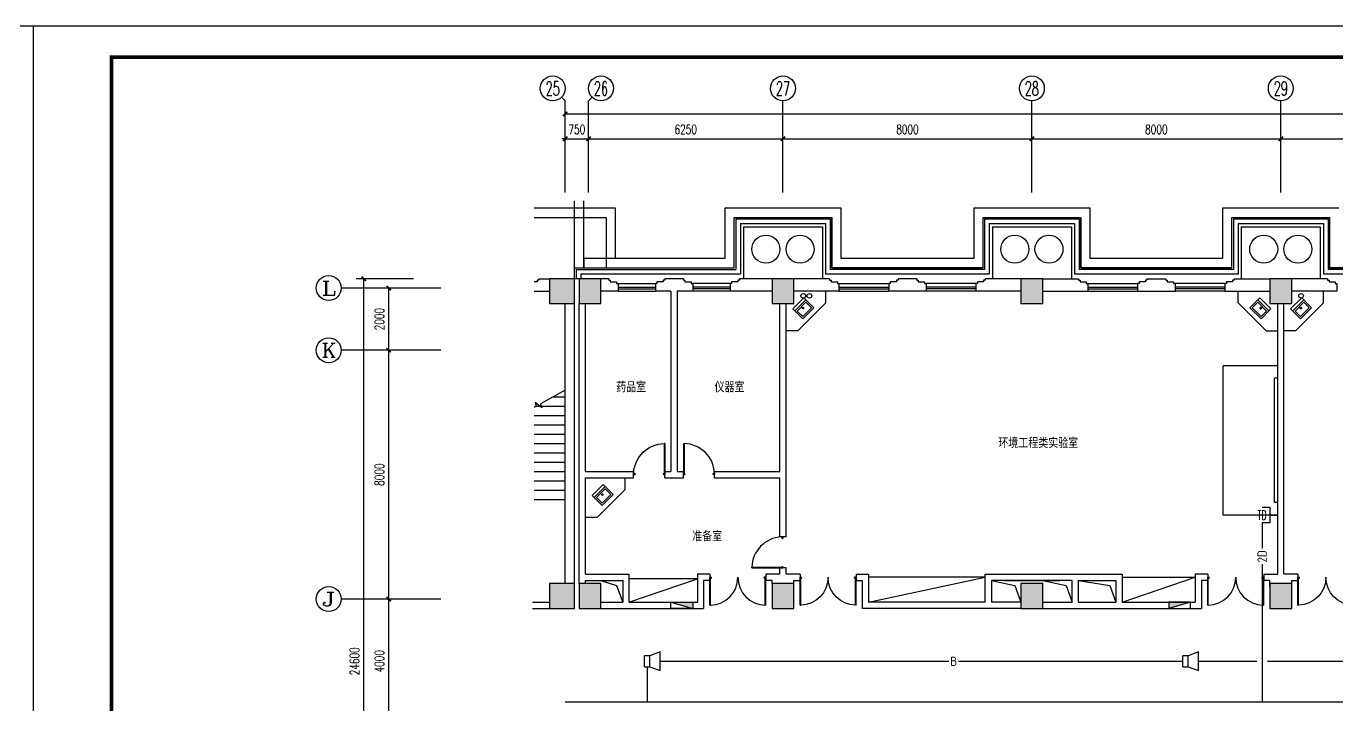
# Model space of a CAD drawing. Extents: x 190999 to 834799, y -200814 to 215286.
# Drawn here: x 428562 to 470685, y 134067 to 155886 of the extents above; entities that cross this region are included whole.
import ezdxf
from ezdxf.enums import TextEntityAlignment as Align

# ---------------------------------------------------------------- set-up
doc = ezdxf.new("R2010")
doc.units = 0
doc.header["$LTSCALE"] = 1000
doc.header["$MEASUREMENT"] = 0
for name, color, linetype in [('00-EQUIP', 3, 'Continuous'), ('00-SIG_TEXT', 7, 'Continuous'), ('00-WIRE-4', 6, 'Continuous'), ('A-墙线', 2, 'Continuous'), ('A-外包装修', 250, 'Continuous'), ('A-外窗', 145, 'Continuous'), ('A-家具', 250, 'Continuous'), ('A-门', 167, 'Continuous'), ('AXIS', 3, 'Continuous'), ('AXIS_TEXT', 7, 'Continuous'), ('COLUMN', 2, 'Continuous'), ('EQUIP_消火栓', 6, 'Continuous'), ('PUB_HATCH', 250, 'Continuous'), ('STAIR', 5, 'Continuous'), ('图框', 189, 'Continuous'), ('屋面排水', 7, 'Continuous'), ('房间名称', 7, 'Continuous'), ('桥架', 1, 'Continuous'), ('洞口线', 177, 'Continuous'), ('雨水管', 3, 'Continuous')]:
    doc.layers.add(name, color=color, linetype=linetype)
doc.styles.add('-GBCBIGGBENOR', font='GBENOR.shx', dxfattribs={"bigfont": 'GBCBIG.shx'})
doc.styles.add('_COMPLEX', font='COMPLEX.shx', dxfattribs={"width": 0.5})
doc.styles.add('_TCH_AXIS', font='COMPLEX', dxfattribs={"bigfont": 'GBCBIG'})
doc.styles.add('_TCH_DIM', font='SIMPLEX', dxfattribs={"bigfont": 'GBCBIG'})
doc.styles.add('COMPLEX', font='COMPLEX')
doc.styles.add('DIM_FONT', font='SIMPLEX', dxfattribs={"width": 0.7, "bigfont": 'GBCBIG'})
doc.styles.get("Standard").update_dxf_attribs({"font": 'simhei.ttf'})
doc.styles.add('zz-1', font='arial.ttf', dxfattribs={"width": 0.8})
doc.dimstyles.new('DIMN', dxfattribs={"dimtxt": 300, "dimasz": 100, "dimexe": 250, "dimexo": 300, "dimgap": 150, "dimtad": 1, "dimdec": 0, "dimzin": 0, "dimdsep": 46, "dimtxsty": 'DIM_FONT', "dimblk": 'ARCHTICK', "dimcen": 0.09, "dimclrt": 7, "dimazin": 2, "dimtfac": 1, "dimtdec": 0, "dimtix": 1, "dimtmove": 2, "dimatfit": 3, "dimfxl": 0, "dimtolj": 1, "dimtzin": 0, "dimarcsym": 0})

# ---------------------------------------------------------------- blocks, each defined once
blk = doc.blocks.new('TJAD_TK_A0')
at = {"layer": '图框'}
for p, q in [((2162, 399.3), (973, 399.3)), ((973, -441.7), (973, 399.3)), ((2162, -441.7), (2162, 399.3))]:
    blk.add_line(p, q, dxfattribs=at)
at = {"layer": '图框', "const_width": 1.2}
blk.add_lwpolyline([(2152, -431.7), (2152, 389.3), (998, 389.3), (998, -431.7)], close=True, dxfattribs=at)
blk = doc.blocks.new('m1000')
at = {"layer": 'A-墙线'}
for p, q in [((0, 0), (0, 200)), ((1000, 0), (1000, 200))]:
    blk.add_line(p, q, dxfattribs=at)
at = {"layer": 'A-门'}
for p, q in [((0, 1100), (0, 100)), ((0, 1100), (20, 1100)), ((20, 1100), (20, 150)), ((0, 150), (30, 150)), ((0, 100), (50, 100)), ((30, 150), (30, 130)), ((30, 130), (50, 130)), ((50, 130), (50, 100)), ((950, 130), (950, 100)), ((970, 130), (950, 130)), ((1000, 100), (950, 100)), ((970, 150), (970, 130)), ((1000, 150), (970, 150)), ((1000, 150), (1000, 100))]:
    blk.add_line(p, q, dxfattribs=at)
blk.add_arc((0, 100), 1000, 2.866, 88.854, dxfattribs=at)
blk = doc.blocks.new('m1800')
at = {"layer": 'A-墙线'}
for p, q in [((-900, -100), (-900, 100)), ((900, -100), (900, 100))]:
    blk.add_line(p, q, dxfattribs=at)
at = {"layer": 'A-门'}
for p, q in [((-900, 900), (-900, 0)), ((-900, 900), (-880, 900)), ((-880, 900), (-880, 50)), ((880, 900), (880, 50)), ((900, 900), (880, 900)), ((900, 900), (900, 0)), ((-900, 50), (-870, 50)), ((-900, 0), (-850, 0)), ((-870, 50), (-870, 30)), ((-870, 30), (-850, 30)), ((-850, 30), (-850, 0)), ((850, 30), (850, 0)), ((870, 30), (850, 30)), ((900, 0), (850, 0)), ((870, 50), (870, 30)), ((900, 50), (870, 50))]:
    blk.add_line(p, q, dxfattribs=at)
for centre, start, end in [((-900, 0), 0, 88.7267), ((900, 0), 91.2733, 180)]:
    blk.add_arc(centre, 900, start, end, dxfattribs=at)
blk = doc.blocks.new('$TwtSys$00000434')
for p, q in [((-0.5, 0.5), (-0.5, -0.5)), ((-0.5, -0.5), (0.5, 0.5)), ((0.5, 0.5), (-0.5, 0.5)), ((0.5, -0.5), (0.5, 0.5)), ((-0.5, -0.5), (0.5, -0.5))]:
    blk.add_line(p, q)
blk.add_solid([(0.5, -0.5), (0.5, 0.5), (-0.5, -0.5)])
blk = doc.blocks.new('_ArchTick')
at = {"const_width": 0.5}
blk.add_lwpolyline([(-0.7, -0.7), (0.7, 0.7)], dxfattribs=at)
blk = doc.blocks.new('*D496')
at = {"layer": 'AXIS', "color": 0, "lineweight": -2}
for p, q in [((468885, 150867), (468885, 152517)), ((476885, 150867), (476885, 152517)), ((468885, 152267), (476885, 152267))]:
    blk.add_line(p, q, dxfattribs=at)
at = {"layer": 'Defpoints', "color": 0}
for p in [(476885, 152267), (468885, 150567), (476885, 150567)]:
    blk.add_point(p, dxfattribs=at)
at = {"layer": 'AXIS', "color": 0, "lineweight": -2, "xscale": 100, "yscale": 100, "zscale": 100, "rotation": 180}
blk.add_blockref('_ArchTick', (468885, 152267), dxfattribs=at)
at = {"layer": 'AXIS', "color": 0, "lineweight": -2, "xscale": 100, "yscale": 100, "zscale": 100}
blk.add_blockref('_ArchTick', (476885, 152267), dxfattribs=at)
at = {"layer": 'AXIS', "color": 7, "insert": (472885, 152567), "char_height": 300, "attachment_point": 5, "style": 'DIM_FONT'}
blk.add_mtext('\\A1;8000', dxfattribs=at)
blk = doc.blocks.new('*D497')
at = {"layer": 'AXIS', "color": 0, "lineweight": -2}
for p, q in [((460885, 150867), (460885, 152517)), ((468885, 150867), (468885, 152517)), ((460885, 152267), (468885, 152267))]:
    blk.add_line(p, q, dxfattribs=at)
at = {"layer": 'Defpoints', "color": 0}
for p in [(468885, 152267), (460885, 150567), (468885, 150567)]:
    blk.add_point(p, dxfattribs=at)
at = {"layer": 'AXIS', "color": 0, "lineweight": -2, "xscale": 100, "yscale": 100, "zscale": 100, "rotation": 180}
blk.add_blockref('_ArchTick', (460885, 152267), dxfattribs=at)
at = {"layer": 'AXIS', "color": 0, "lineweight": -2, "xscale": 100, "yscale": 100, "zscale": 100}
blk.add_blockref('_ArchTick', (468885, 152267), dxfattribs=at)
at = {"layer": 'AXIS', "color": 7, "insert": (464885, 152567), "char_height": 300, "attachment_point": 5, "style": 'DIM_FONT'}
blk.add_mtext('\\A1;8000', dxfattribs=at)
blk = doc.blocks.new('*D498')
at = {"layer": 'AXIS', "color": 0, "lineweight": -2}
for p, q in [((452885, 150867), (452885, 152517)), ((460885, 150867), (460885, 152517)), ((452885, 152267), (460885, 152267))]:
    blk.add_line(p, q, dxfattribs=at)
at = {"layer": 'Defpoints', "color": 0}
for p in [(460885, 152267), (452885, 150567), (460885, 150567)]:
    blk.add_point(p, dxfattribs=at)
at = {"layer": 'AXIS', "color": 0, "lineweight": -2, "xscale": 100, "yscale": 100, "zscale": 100, "rotation": 180}
blk.add_blockref('_ArchTick', (452885, 152267), dxfattribs=at)
at = {"layer": 'AXIS', "color": 0, "lineweight": -2, "xscale": 100, "yscale": 100, "zscale": 100}
blk.add_blockref('_ArchTick', (460885, 152267), dxfattribs=at)
at = {"layer": 'AXIS', "color": 7, "insert": (456885, 152567), "char_height": 300, "attachment_point": 5, "style": 'DIM_FONT'}
blk.add_mtext('\\A1;8000', dxfattribs=at)
blk = doc.blocks.new('*D499')
at = {"layer": 'AXIS', "color": 0, "lineweight": -2}
for p, q in [((446635, 150867), (446635, 152517)), ((452885, 150867), (452885, 152517)), ((446635, 152267), (452885, 152267))]:
    blk.add_line(p, q, dxfattribs=at)
at = {"layer": 'Defpoints', "color": 0}
for p in [(452885, 152267), (446635, 150567), (452885, 150567)]:
    blk.add_point(p, dxfattribs=at)
at = {"layer": 'AXIS', "color": 0, "lineweight": -2, "xscale": 100, "yscale": 100, "zscale": 100, "rotation": 180}
blk.add_blockref('_ArchTick', (446635, 152267), dxfattribs=at)
at = {"layer": 'AXIS', "color": 0, "lineweight": -2, "xscale": 100, "yscale": 100, "zscale": 100}
blk.add_blockref('_ArchTick', (452885, 152267), dxfattribs=at)
at = {"layer": 'AXIS', "color": 7, "insert": (449760, 152567), "char_height": 300, "attachment_point": 5, "style": 'DIM_FONT'}
blk.add_mtext('\\A1;6250', dxfattribs=at)
blk = doc.blocks.new('*D500')
at = {"layer": 'AXIS', "color": 0, "lineweight": -2}
for p, q in [((445885, 150867), (445885, 152517)), ((446635, 150867), (446635, 152517)), ((445885, 152267), (445785, 152267)), ((445885, 152267), (446635, 152267)), ((446635, 152267), (446735, 152267))]:
    blk.add_line(p, q, dxfattribs=at)
at = {"layer": 'Defpoints', "color": 0}
for p in [(446635, 152267), (445885, 150567), (446635, 150567)]:
    blk.add_point(p, dxfattribs=at)
at = {"layer": 'AXIS', "color": 0, "lineweight": -2, "xscale": 100, "yscale": 100, "zscale": 100}
blk.add_blockref('_ArchTick', (445885, 152267), dxfattribs=at)
at = {"layer": 'AXIS', "color": 0, "lineweight": -2, "xscale": 100, "yscale": 100, "zscale": 100, "rotation": 180}
blk.add_blockref('_ArchTick', (446635, 152267), dxfattribs=at)
at = {"layer": 'AXIS', "color": 7, "insert": (446260, 152567), "char_height": 300, "attachment_point": 5, "style": 'DIM_FONT'}
blk.add_mtext('\\A1;750', dxfattribs=at)
blk = doc.blocks.new('*D501')
at = {"layer": 'AXIS', "color": 0, "lineweight": -2}
for p, q in [((445885, 150867), (445885, 153317)), ((445885, 153067), (519185, 153067)), ((519185, 150867), (519185, 153317))]:
    blk.add_line(p, q, dxfattribs=at)
at = {"layer": 'Defpoints', "color": 0}
for p in [(519185, 153067), (445885, 150567), (519185, 150567)]:
    blk.add_point(p, dxfattribs=at)
at = {"layer": 'AXIS', "color": 0, "lineweight": -2, "xscale": 100, "yscale": 100, "zscale": 100, "rotation": 180}
blk.add_blockref('_ArchTick', (445885, 153067), dxfattribs=at)
at = {"layer": 'AXIS', "color": 0, "lineweight": -2, "xscale": 100, "yscale": 100, "zscale": 100}
blk.add_blockref('_ArchTick', (519185, 153067), dxfattribs=at)
at = {"layer": 'AXIS', "color": 7, "insert": (482535, 153367), "char_height": 300, "attachment_point": 5, "style": 'DIM_FONT'}
blk.add_mtext('\\A1;73300', dxfattribs=at)
blk = doc.blocks.new('*D502')
at = {"layer": 'AXIS', "color": 0, "lineweight": -2}
for p, q in [((441006, 147467), (439962, 147467)), ((440212, 145467), (440212, 147467)), ((441006, 145467), (439962, 145467))]:
    blk.add_line(p, q, dxfattribs=at)
at = {"layer": 'Defpoints', "color": 0}
for p in [(440212, 147467), (441306, 147467), (441306, 145467)]:
    blk.add_point(p, dxfattribs=at)
at = {"layer": 'AXIS', "color": 0, "lineweight": -2, "xscale": 100, "yscale": 100, "zscale": 100}
for p, rotation in [((440212, 147467), 90), ((440212, 145467), 270)]:
    blk.add_blockref('_ArchTick', p, dxfattribs=dict(at, rotation=rotation))
at = {"layer": 'AXIS', "color": 7, "insert": (439912, 146467), "char_height": 300, "attachment_point": 5, "rotation": 90, "style": 'DIM_FONT'}
blk.add_mtext('\\A1;2000', dxfattribs=at)
blk = doc.blocks.new('*D503')
at = {"layer": 'AXIS', "color": 0, "lineweight": -2}
for p, q in [((441006, 145467), (439962, 145467)), ((440212, 137467), (440212, 145467)), ((441006, 137467), (439962, 137467))]:
    blk.add_line(p, q, dxfattribs=at)
at = {"layer": 'Defpoints', "color": 0}
for p in [(440212, 145467), (441306, 145467), (441306, 137467)]:
    blk.add_point(p, dxfattribs=at)
at = {"layer": 'AXIS', "color": 0, "lineweight": -2, "xscale": 100, "yscale": 100, "zscale": 100}
for p, rotation in [((440212, 145467), 90), ((440212, 137467), 270)]:
    blk.add_blockref('_ArchTick', p, dxfattribs=dict(at, rotation=rotation))
at = {"layer": 'AXIS', "color": 7, "insert": (439912, 141467), "char_height": 300, "attachment_point": 5, "rotation": 90, "style": 'DIM_FONT'}
blk.add_mtext('\\A1;8000', dxfattribs=at)
blk = doc.blocks.new('*D504')
at = {"layer": 'AXIS', "color": 0, "lineweight": -2}
for p, q in [((441006, 137467), (439962, 137467)), ((440212, 133467), (440212, 137467)), ((441006, 133467), (439962, 133467))]:
    blk.add_line(p, q, dxfattribs=at)
at = {"layer": 'Defpoints', "color": 0}
for p in [(440212, 137467), (441306, 137467), (441306, 133467)]:
    blk.add_point(p, dxfattribs=at)
at = {"layer": 'AXIS', "color": 0, "lineweight": -2, "xscale": 100, "yscale": 100, "zscale": 100}
for p, rotation in [((440212, 137467), 90), ((440212, 133467), 270)]:
    blk.add_blockref('_ArchTick', p, dxfattribs=dict(at, rotation=rotation))
at = {"layer": 'AXIS', "color": 7, "insert": (439912, 135467), "char_height": 300, "attachment_point": 5, "rotation": 90, "style": 'DIM_FONT'}
blk.add_mtext('\\A1;4000', dxfattribs=at)
blk = doc.blocks.new('*D511')
at = {"layer": 'AXIS', "color": 0, "lineweight": -2}
for p, q in [((441006, 147767), (439162, 147767)), ((439412, 123167), (439412, 147767)), ((441006, 123167), (439162, 123167))]:
    blk.add_line(p, q, dxfattribs=at)
at = {"layer": 'Defpoints', "color": 0}
for p in [(439412, 147767), (441306, 147767), (441306, 123167)]:
    blk.add_point(p, dxfattribs=at)
at = {"layer": 'AXIS', "color": 0, "lineweight": -2, "xscale": 100, "yscale": 100, "zscale": 100}
for p, rotation in [((439412, 147767), 90), ((439412, 123167), 270)]:
    blk.add_blockref('_ArchTick', p, dxfattribs=dict(at, rotation=rotation))
at = {"layer": 'AXIS', "color": 7, "insert": (439112, 135467), "char_height": 300, "attachment_point": 5, "rotation": 90, "style": 'DIM_FONT'}
blk.add_mtext('\\A1;24600', dxfattribs=at)
blk = doc.blocks.new('_AXISO')
blk.add_circle((0, 0), 0.5)
at = {"layer": 'AXIS_TEXT', "style": 'COMPLEX', "width": 1.041667}
blk.add_attdef('A', text='', height=0.56, dxfattribs=at).set_placement((-0.25, -0.28), (0.25, -0.28), align=Align.FIT)
blk = doc.blocks.new('$plan$00001609')
at = {"linetype": 'Continuous'}
for p, q in [((0, -251), (0, 251)), ((0, 251), (450, 251)), ((93, -251), (93, 251)), ((146, -199), (146, 199)), ((146, 199), (397, 199)), ((397, 199), (397, -199)), ((450, 251), (450, -251)), ((0, -251), (450, -251)), ((146, -199), (397, -199))]:
    blk.add_line(p, q, dxfattribs=at)
blk.add_line((238, 2), (238, 0))
blk.add_arc((212, 0), 26, 4.716, 0, dxfattribs=at)
at = {"style": 'zz-1'}
for tag in ['YSIZE', 'XSIZE']:
    blk.add_attdef(tag, (0, 0), '', height=0.5, dxfattribs=at)
blk = doc.blocks.new('_LINKPT1')
at = {"color": 0}
blk.add_line((0, 0), (0, 0), dxfattribs=at)
blk = doc.blocks.new('IO37IMB6')
for p, q in [((-0.5, 0.499), (-0.5, 0.999)), ((0.5, 0.999), (0.5, 0.499)), ((0.5, 0.499), (-0.5, 0.499)), ((0, 0.5), (0, 0))]:
    blk.add_line(p, q)
at = {"xscale": 0.002, "yscale": 0.002, "zscale": 0.002}
for p in [(0, 1.384), (-0.5, 0.499), (0, 0), (0.5, 0.499)]:
    blk.add_blockref('_LINKPT1', p, dxfattribs=at)
at = {"style": '_COMPLEX', "width": 0.6, "flags": 8}
blk.add_attdef('$TEXT$', text='', height=0.6, dxfattribs=at).set_placement((0, 1), align=Align.MIDDLE_CENTER)
at = {"flags": 9}
blk.add_attdef('A', (0, 0), '', height=0.00002, dxfattribs=at)
blk = doc.blocks.new('OS28WV87')
for p, q in [((0, 0.35), (0, -0.35)), ((0, 0.35), (0.35, 0.35)), ((0.35, 0.35), (1, 0.6)), ((0.35, 0.35), (0.35, -0.35)), ((1, 0.6), (1, -0.6)), ((0.35, -0.35), (0, -0.35)), ((1, -0.6), (0.35, -0.35))]:
    blk.add_line(p, q)
at = {"xscale": 0.002, "yscale": 0.002, "zscale": 0.002}
for p in [(0, 0), (0.175, 0.35), (1, 0), (0.175, -0.35)]:
    blk.add_blockref('_LINKPT1', p, dxfattribs=at)
at = {"flags": 9}
blk.add_attdef('A', (0, 0), '', height=0.00002, dxfattribs=at)

msp = doc.modelspace()

# ---------------------------------------------------------------- hatches: boundary and pattern name
at = {"layer": 'PUB_HATCH'}
for points in [[(445384.6, 147767.4), (445384.6, 146967.4), (446184.6, 146967.4), (446184.6, 147767.4)], [(446334.6, 147767.4), (446334.6, 146967.4), (447034.6, 146967.4), (447034.6, 147767.4)], [(452534.6, 147767.4), (452534.6, 146967.4), (453234.6, 146967.4), (453234.6, 147767.4)], [(460534.6, 147767.4), (460534.6, 146967.4), (461234.6, 146967.4), (461234.6, 147767.4)], [(468534.6, 147767.4), (468534.6, 146967.4), (469234.6, 146967.4), (469234.6, 147767.4)], [(445384.6, 137967.4), (445384.6, 137167.4), (446184.6, 137167.4), (446184.6, 137967.4)], [(446334.6, 137967.4), (446334.6, 137167.4), (447034.6, 137167.4), (447034.6, 137967.4)], [(452534.6, 137967.4), (452534.6, 137167.4), (453234.6, 137167.4), (453234.6, 137967.4)], [(460534.6, 137967.4), (460534.6, 137167.4), (461234.6, 137167.4), (461234.6, 137967.4)], [(468534.6, 137967.4), (468534.6, 137167.4), (469234.6, 137167.4), (469234.6, 137967.4)]]:
    msp.add_hatch(color=256, dxfattribs=at).paths.add_polyline_path(points)

# ---------------------------------------------------------------- linework, layer by layer
at = {"layer": '00-WIRE-4'}
for p, q in [((468285.1, 139917.4), (468285.1, 139089.7)), ((468285.1, 138589.1), (468285.1, 134167.4)), ((448522.1, 135292.4), (448522.1, 134167.4)), ((448934.6, 135467.4), (458219.2, 135467.4)), ((458524.2, 135467.4), (465734.6, 135467.4)), ((466234.6, 135467.4), (468110.1, 135467.4)), ((468460.1, 135467.4), (475213.8, 135467.4))]:
    msp.add_line(p, q, dxfattribs=at)
at = {"layer": 'A-墙线'}
for p, q in [((444984.6, 147667.4), (444884.6, 147667.4)), ((444984.6, 147717.4), (444984.6, 147667.4)), ((445034.6, 147717.4), (444984.6, 147717.4)), ((445034.6, 147767.4), (445034.6, 147717.4)), ((445034.6, 147767.4), (445384.6, 147767.4)), ((447284.6, 147767.4), (447034.6, 147767.4)), ((447284.6, 147767.4), (447284.6, 147717.4)), ((447284.6, 147717.4), (447334.6, 147717.4)), ((447334.6, 147717.4), (447334.6, 147667.4)), ((447334.6, 147667.4), (447534.6, 147667.4)), ((447534.6, 147667.4), (447534.6, 147617.4)), ((447534.6, 147617.4), (447584.6, 147617.4)), ((447584.6, 147617.4), (447584.6, 147367.4)), ((448834.6, 147617.4), (448784.6, 147617.4)), ((448784.6, 147617.4), (448784.6, 147367.4)), ((448834.6, 147667.4), (448834.6, 147617.4)), ((449034.6, 147667.4), (448834.6, 147667.4)), ((449034.6, 147717.4), (449034.6, 147667.4)), ((449084.6, 147717.4), (449034.6, 147717.4)), ((449684.6, 147767.4), (449084.6, 147767.4)), ((449084.6, 147767.4), (449084.6, 147717.4)), ((449684.6, 147767.4), (449684.6, 147717.4)), ((449684.6, 147717.4), (449734.6, 147717.4)), ((449734.6, 147717.4), (449734.6, 147667.4)), ((449734.6, 147667.4), (449934.6, 147667.4)), ((449934.6, 147667.4), (449934.6, 147617.4)), ((449934.6, 147617.4), (449984.6, 147617.4)), ((449984.6, 147617.4), (449984.6, 147367.4)), ((451234.6, 147617.4), (451184.6, 147617.4)), ((451184.6, 147617.4), (451184.6, 147367.4)), ((451234.6, 147667.4), (451234.6, 147617.4)), ((451434.6, 147667.4), (451234.6, 147667.4)), ((451434.6, 147717.4), (451434.6, 147667.4)), ((451484.6, 147717.4), (451434.6, 147717.4)), ((452534.6, 147767.4), (451484.6, 147767.4)), ((451484.6, 147767.4), (451484.6, 147717.4)), ((454384.6, 147767.4), (453234.6, 147767.4)), ((454384.6, 147767.4), (454384.6, 147717.4)), ((454384.6, 147717.4), (454434.6, 147717.4)), ((454434.6, 147717.4), (454434.6, 147667.4)), ((454434.6, 147667.4), (454634.6, 147667.4)), ((454634.6, 147667.4), (454634.6, 147617.4)), ((454634.6, 147617.4), (454684.6, 147617.4)), ((454684.6, 147617.4), (454684.6, 147367.4)), ((456334.6, 147617.4), (456284.6, 147617.4)), ((456284.6, 147617.4), (456284.6, 147367.4)), ((456334.6, 147667.4), (456334.6, 147617.4)), ((456534.6, 147667.4), (456334.6, 147667.4)), ((456534.6, 147717.4), (456534.6, 147667.4)), ((456584.6, 147717.4), (456534.6, 147717.4)), ((457184.6, 147767.4), (456584.6, 147767.4)), ((456584.6, 147767.4), (456584.6, 147717.4)), ((457184.6, 147767.4), (457184.6, 147717.4)), ((457184.6, 147717.4), (457234.6, 147717.4)), ((457234.6, 147717.4), (457234.6, 147667.4)), ((457234.6, 147667.4), (457434.6, 147667.4)), ((457434.6, 147667.4), (457434.6, 147617.4)), ((457434.6, 147617.4), (457484.6, 147617.4)), ((457484.6, 147617.4), (457484.6, 147367.4)), ((459134.6, 147617.4), (459084.6, 147617.4)), ((459084.6, 147617.4), (459084.6, 147367.4)), ((459134.6, 147667.4), (459134.6, 147617.4)), ((459334.6, 147667.4), (459134.6, 147667.4)), ((459334.6, 147717.4), (459334.6, 147667.4)), ((459384.6, 147717.4), (459334.6, 147717.4)), ((460534.6, 147767.4), (459384.6, 147767.4)), ((459384.6, 147767.4), (459384.6, 147717.4)), ((461234.6, 147767.4), (462384.6, 147767.4)), ((462384.6, 147767.4), (462384.6, 147717.4)), ((462384.6, 147717.4), (462434.6, 147717.4)), ((462434.6, 147717.4), (462434.6, 147667.4)), ((462434.6, 147667.4), (462634.6, 147667.4)), ((462634.6, 147667.4), (462634.6, 147617.4)), ((462634.6, 147617.4), (462684.6, 147617.4)), ((462684.6, 147617.4), (462684.6, 147367.4)), ((464334.6, 147617.4), (464284.6, 147617.4)), ((464284.6, 147617.4), (464284.6, 147367.4)), ((464334.6, 147667.4), (464334.6, 147617.4)), ((464534.6, 147667.4), (464334.6, 147667.4)), ((464534.6, 147717.4), (464534.6, 147667.4)), ((464584.6, 147717.4), (464534.6, 147717.4)), ((464584.6, 147767.4), (465184.6, 147767.4)), ((464584.6, 147767.4), (464584.6, 147717.4)), ((465184.6, 147767.4), (465184.6, 147717.4)), ((465184.6, 147717.4), (465234.6, 147717.4)), ((465234.6, 147717.4), (465234.6, 147667.4)), ((465234.6, 147667.4), (465434.6, 147667.4)), ((465434.6, 147667.4), (465434.6, 147617.4)), ((465434.6, 147617.4), (465484.6, 147617.4)), ((465484.6, 147617.4), (465484.6, 147367.4)), ((467134.6, 147617.4), (467084.6, 147617.4)), ((467084.6, 147617.4), (467084.6, 147367.4)), ((467134.6, 147667.4), (467134.6, 147617.4)), ((467334.6, 147667.4), (467134.6, 147667.4)), ((467334.6, 147717.4), (467334.6, 147667.4)), ((467384.6, 147717.4), (467334.6, 147717.4)), ((467384.6, 147767.4), (468534.6, 147767.4)), ((467384.6, 147767.4), (467384.6, 147717.4)), ((470384.6, 147767.4), (469234.6, 147767.4)), ((470384.6, 147767.4), (470384.6, 147717.4)), ((470384.6, 147717.4), (470434.6, 147717.4)), ((470434.6, 147717.4), (470434.6, 147667.4)), ((470434.6, 147667.4), (470634.6, 147667.4)), ((470634.6, 147667.4), (470634.6, 147617.4)), ((470634.6, 147617.4), (470684.6, 147617.4)), ((470684.6, 147617.4), (470684.6, 147367.4)), ((444884.6, 147367.4), (445384.6, 147367.4)), ((447584.6, 147367.4), (447034.6, 147367.4)), ((449284.6, 147367.4), (448784.6, 147367.4)), ((449284.6, 147367.4), (449284.6, 141567.4)), ((449484.6, 147367.4), (449484.6, 141567.4)), ((449984.6, 147367.4), (449484.6, 147367.4)), ((452534.6, 147367.4), (451184.6, 147367.4)), ((454684.6, 147367.4), (453234.6, 147367.4)), ((457484.6, 147367.4), (456284.6, 147367.4)), ((460534.6, 147367.4), (459084.6, 147367.4)), ((461234.6, 147367.4), (462684.6, 147367.4)), ((464284.6, 147367.4), (465484.6, 147367.4)), ((467084.6, 147367.4), (468534.6, 147367.4)), ((470684.6, 147367.4), (469234.6, 147367.4)), ((445884.6, 137967.4), (445884.6, 146967.4)), ((446184.6, 137967.4), (446184.6, 146967.4)), ((446334.6, 137967.4), (446334.6, 146967.4)), ((446534.6, 141567.4), (446534.6, 146967.4)), ((452784.6, 141567.4), (452784.6, 146967.4)), ((452984.6, 139467.4), (452984.6, 146967.4)), ((468784.6, 138267.4), (468784.6, 146967.4)), ((468984.6, 138267.4), (468984.6, 146967.4)), ((446534.6, 141567.4), (448084.6, 141567.4)), ((449084.6, 141567.4), (449284.6, 141567.4)), ((449484.6, 141567.4), (449684.6, 141567.4)), ((450684.6, 141567.4), (452784.6, 141567.4)), ((446534.6, 141367.4), (448084.6, 141367.4)), ((446534.6, 138267.4), (446534.6, 141367.4)), ((449084.6, 141367.4), (449684.6, 141367.4)), ((450684.6, 141367.4), (452784.6, 141367.4)), ((452784.6, 139467.4), (452784.6, 141367.4)), ((450534.6, 138267.4), (450134.6, 138267.4)), ((450134.6, 138267.4), (450134.6, 137367.4)), ((452784.6, 138267.4), (452334.6, 138267.4)), ((452784.6, 138267.4), (452784.6, 138467.4)), ((452984.6, 138267.4), (452984.6, 138467.4)), ((453434.6, 138267.4), (452984.6, 138267.4)), ((455234.6, 138267.4), (455634.6, 138267.4)), ((455634.6, 138267.4), (455634.6, 137367.4)), ((459784.6, 138267.4), (461984.6, 138267.4)), ((466534.6, 138267.4), (466134.6, 138267.4)), ((466134.6, 138267.4), (466134.6, 137367.4)), ((468334.6, 138267.4), (468784.6, 138267.4)), ((469434.6, 138267.4), (468984.6, 138267.4)), ((446534.6, 137967.4), (446534.6, 138067.4)), ((450534.6, 138067.4), (450334.6, 138067.4)), ((450334.6, 138067.4), (450334.6, 137167.4)), ((452534.6, 138067.4), (452334.6, 138067.4)), ((452534.6, 137967.4), (452534.6, 138067.4)), ((453234.6, 138067.4), (453434.6, 138067.4)), ((453234.6, 137967.4), (453234.6, 138067.4)), ((455234.6, 138067.4), (455434.6, 138067.4)), ((455434.6, 138067.4), (455434.6, 137167.4)), ((459984.6, 138067.4), (461784.6, 138067.4)), ((466534.6, 138067.4), (466334.6, 138067.4)), ((466334.6, 138067.4), (466334.6, 137167.4)), ((468534.6, 138067.4), (468334.6, 138067.4)), ((468534.6, 137867.4), (468534.6, 138067.4)), ((469234.6, 138067.4), (469434.6, 138067.4)), ((469234.6, 137867.4), (469234.6, 138067.4)), ((444834.6, 137367.4), (445384.6, 137367.4)), ((447034.6, 137367.4), (447734.6, 137367.4)), ((447934.6, 137367.4), (450134.6, 137367.4)), ((459384.6, 137367.4), (455634.6, 137367.4)), ((460534.6, 137367.4), (459584.6, 137367.4)), ((461234.6, 137367.4), (462184.6, 137367.4)), ((462384.6, 137367.4), (463584.6, 137367.4)), ((463784.6, 137367.4), (466134.6, 137367.4)), ((444834.6, 137167.4), (445384.6, 137167.4)), ((447034.6, 137167.4), (450334.6, 137167.4)), ((460534.6, 137167.4), (455434.6, 137167.4)), ((461234.6, 137167.4), (466334.6, 137167.4))]:
    msp.add_line(p, q, dxfattribs=at)
for points in [[(446534.6, 138267.4), (447934.6, 138267.4), (447934.6, 137367.4)], [(459384.6, 137367.4), (459384.6, 138267.4), (463784.6, 138267.4), (463784.6, 137367.4)], [(446534.6, 138067.4), (447734.6, 138067.4), (447734.6, 137367.4)], [(462184.6, 137367.4), (462184.6, 138067.4), (459584.6, 138067.4), (459584.6, 137367.4)], [(462384.6, 137367.4), (462384.6, 138067.4), (463584.6, 138067.4), (463584.6, 137367.4)]]:
    msp.add_lwpolyline(points, dxfattribs=at)
at = {"layer": 'A-外包装修'}
for p, q in [((451314.6, 148117.4), (451314.6, 149737.4)), ((451316, 149737.4), (454453.2, 149737.4)), ((451364.6, 149687.4), (451364.6, 148067.4)), ((451366, 149687.4), (454403.2, 149687.4)), ((451514.6, 149537.4), (451514.6, 147917.4)), ((451516, 149537.4), (454253.2, 149537.4)), ((454254.6, 149537.4), (454254.6, 147917.4)), ((454404.6, 149687.4), (454404.6, 148067.4)), ((454454.6, 148117.4), (454454.6, 149737.4)), ((459314.6, 148117.4), (459314.6, 149737.4)), ((459316, 149737.4), (462453.2, 149737.4)), ((459364.6, 149687.4), (459364.6, 148067.4)), ((459366, 149687.4), (462403.2, 149687.4)), ((459514.6, 149537.4), (459514.6, 147917.4)), ((459516, 149537.4), (462253.2, 149537.4)), ((462254.6, 149537.4), (462254.6, 147917.4)), ((462404.6, 149687.4), (462404.6, 148067.4)), ((462454.6, 148117.4), (462454.6, 149737.4)), ((467314.6, 148117.4), (467314.6, 149737.4)), ((467316, 149737.4), (470453.2, 149737.4)), ((467364.6, 149687.4), (467364.6, 148067.4)), ((467366, 149687.4), (470403.2, 149687.4)), ((467514.6, 149537.4), (467514.6, 147917.4)), ((467516, 149537.4), (470253.2, 149537.4)), ((470254.6, 149537.4), (470254.6, 147917.4)), ((470404.6, 149687.4), (470404.6, 148067.4)), ((470454.6, 148117.4), (470454.6, 149737.4)), ((451614.6, 149437.4), (451614.6, 147767.4)), ((451616, 149437.4), (454153.2, 149437.4)), ((454154.6, 149437.4), (454154.6, 147767.4)), ((459614.6, 149437.4), (459614.6, 147767.4)), ((459616, 149437.4), (462153.2, 149437.4)), ((462154.6, 149437.4), (462154.6, 147767.4)), ((467614.6, 149437.4), (467614.6, 147767.4)), ((467616, 149437.4), (470153.2, 149437.4)), ((470154.6, 149437.4), (470154.6, 147767.4)), ((446184.6, 148117.4), (451314.6, 148117.4)), ((446184.6, 147767.4), (446184.6, 148117.4)), ((446234.6, 148067.4), (451364.6, 148067.4)), ((446234.6, 148067.4), (446234.6, 147767.4)), ((451514.6, 147917.4), (446384.6, 147917.4)), ((446384.6, 147917.4), (446384.6, 147767.4)), ((459514.6, 147917.4), (454254.6, 147917.4)), ((459364.6, 148067.4), (454404.6, 148067.4)), ((459314.6, 148117.4), (454454.6, 148117.4)), ((467514.6, 147917.4), (462254.6, 147917.4)), ((467364.6, 148067.4), (462404.6, 148067.4)), ((467314.6, 148117.4), (462454.6, 148117.4)), ((475514.6, 147917.4), (470254.6, 147917.4)), ((475364.6, 148067.4), (470404.6, 148067.4)), ((475314.6, 148117.4), (470454.6, 148117.4)), ((446334.6, 147767.4), (446184.6, 147767.4))]:
    msp.add_line(p, q, dxfattribs=at)
for centre in [(452334.6, 148717.4), (453434.6, 148717.4), (460334.6, 148717.4), (461434.6, 148717.4), (468334.6, 148717.4), (469434.6, 148717.4)]:
    msp.add_circle(centre, 450, dxfattribs=at)
at = {"layer": 'A-外窗'}
for p, q in [((447584.6, 147617.4), (448784.6, 147617.4)), ((447584.6, 147497.4), (448784.6, 147497.4)), ((447584.6, 147437.4), (448784.6, 147437.4)), ((451184.6, 147617.4), (449984.6, 147617.4)), ((451184.6, 147497.4), (449984.6, 147497.4)), ((451184.6, 147437.4), (449984.6, 147437.4)), ((454684.6, 147617.4), (456284.6, 147617.4)), ((454684.6, 147497.4), (456284.6, 147497.4)), ((454684.6, 147437.4), (456284.6, 147437.4)), ((459084.6, 147617.4), (457484.6, 147617.4)), ((459084.6, 147497.4), (457484.6, 147497.4)), ((459084.6, 147437.4), (457484.6, 147437.4)), ((462684.6, 147617.4), (464284.6, 147617.4)), ((462684.6, 147497.4), (464284.6, 147497.4)), ((462684.6, 147437.4), (464284.6, 147437.4)), ((467084.6, 147617.4), (465484.6, 147617.4)), ((467084.6, 147497.4), (465484.6, 147497.4)), ((467084.6, 147437.4), (465484.6, 147437.4)), ((447584.6, 147367.4), (448784.6, 147367.4)), ((451184.6, 147367.4), (449984.6, 147367.4)), ((454684.6, 147367.4), (456284.6, 147367.4)), ((459084.6, 147367.4), (457484.6, 147367.4)), ((462684.6, 147367.4), (464284.6, 147367.4)), ((467084.6, 147367.4), (465484.6, 147367.4))]:
    msp.add_line(p, q, dxfattribs=at)
at = {"layer": 'A-家具'}
for p, q in [((454259.6, 146992.4), (454259.6, 147367.4)), ((467509.6, 146992.4), (467509.6, 147367.4)), ((470259.6, 146992.4), (470259.6, 147367.4)), ((454259.6, 146992.4), (453359.6, 146092.4)), ((467509.6, 146992.4), (468409.6, 146092.4)), ((470259.6, 146992.4), (469359.6, 146092.4)), ((453359.6, 146092.4), (452984.6, 146092.4)), ((468409.6, 146092.4), (468784.6, 146092.4)), ((469359.6, 146092.4), (468984.6, 146092.4)), ((467034.6, 140167.4), (467034.6, 144967.4)), ((468784.6, 144967.4), (467034.6, 144967.4)), ((468684.6, 140567.4), (468684.6, 144567.4)), ((468784.6, 144567.4), (468684.6, 144567.4)), ((447809.6, 140992.4), (447809.6, 141367.4)), ((447809.6, 140992.4), (446909.6, 140092.4)), ((468784.6, 140567.4), (468684.6, 140567.4)), ((446909.6, 140092.4), (446534.6, 140092.4)), ((468784.6, 140167.4), (467034.6, 140167.4)), ((459384.6, 138167.4), (455634.6, 138167.4)), ((455634.6, 137367.6), (459384.6, 138167.4)), ((463784.6, 138167.4), (466134.6, 138167.4)), ((463784.6, 137367.4), (466134.6, 138167.4)), ((450134.6, 138117.4), (447934.6, 138117.4)), ((447934.6, 137367.6), (450134.6, 138117.4))]:
    msp.add_line(p, q, dxfattribs=at)
at = {"layer": 'AXIS'}
for p, q in [((445767.4, 153603.6), (445884.6, 153486.5)), ((445884.6, 150537.4), (445884.6, 153486.5)), ((446751.7, 153603.6), (446634.6, 153486.5)), ((446634.6, 150537.4), (446634.6, 153486.5)), ((452884.6, 150537.4), (452884.6, 153486.5)), ((460884.6, 150537.4), (460884.6, 153486.5)), ((468884.6, 150537.4), (468884.6, 153486.5)), ((441884.6, 147467.4), (438684.6, 147467.4)), ((441884.6, 145467.4), (438684.6, 145467.4)), ((441884.6, 137467.4), (438684.6, 137467.4))]:
    msp.add_line(p, q, dxfattribs=at)
at = {"layer": 'COLUMN'}
for p, q in [((445384.6, 147767.4), (445384.6, 146967.4)), ((446184.6, 147767.4), (445384.6, 147767.4)), ((446184.6, 146967.4), (446184.6, 147767.4)), ((446334.6, 147767.4), (446334.6, 146967.4)), ((447034.6, 147767.4), (446334.6, 147767.4)), ((447034.6, 146967.4), (447034.6, 147767.4)), ((452534.6, 147767.4), (452534.6, 146967.4)), ((453234.6, 147767.4), (452534.6, 147767.4)), ((453234.6, 146967.4), (453234.6, 147767.4)), ((460534.6, 147767.4), (460534.6, 146967.4)), ((461234.6, 147767.4), (460534.6, 147767.4)), ((461234.6, 146967.4), (461234.6, 147767.4)), ((468534.6, 147767.4), (468534.6, 146967.4)), ((469234.6, 147767.4), (468534.6, 147767.4)), ((469234.6, 146967.4), (469234.6, 147767.4)), ((445384.6, 146967.4), (446184.6, 146967.4)), ((446334.6, 146967.4), (447034.6, 146967.4)), ((452534.6, 146967.4), (453234.6, 146967.4)), ((460534.6, 146967.4), (461234.6, 146967.4)), ((468534.6, 146967.4), (469234.6, 146967.4)), ((445384.6, 137967.4), (445384.6, 137167.4)), ((446184.6, 137967.4), (445384.6, 137967.4)), ((446184.6, 137167.4), (446184.6, 137967.4)), ((446334.6, 137967.4), (446334.6, 137167.4)), ((447034.6, 137967.4), (446334.6, 137967.4)), ((447034.6, 137167.4), (447034.6, 137967.4)), ((452534.6, 137967.4), (452534.6, 137167.4)), ((453234.6, 137967.4), (452534.6, 137967.4)), ((453234.6, 137167.4), (453234.6, 137967.4)), ((460534.6, 137967.4), (460534.6, 137167.4)), ((461234.6, 137967.4), (460534.6, 137967.4)), ((461234.6, 137167.4), (461234.6, 137967.4)), ((468534.6, 137967.4), (468534.6, 137167.4)), ((469234.6, 137967.4), (468534.6, 137967.4)), ((469234.6, 137167.4), (469234.6, 137967.4)), ((445384.6, 137167.4), (446184.6, 137167.4)), ((446334.6, 137167.4), (447034.6, 137167.4)), ((452534.6, 137167.4), (453234.6, 137167.4)), ((460534.6, 137167.4), (461234.6, 137167.4)), ((468534.6, 137167.4), (469234.6, 137167.4))]:
    msp.add_line(p, q, dxfattribs=at)
at = {"layer": 'STAIR'}
for p, q in [((446184.6, 148117.4), (446184.6, 150267.4)), ((446484.6, 148117.4), (446484.6, 150267.4)), ((445884.6, 144188.5), (445095.5, 143746.6)), ((444956.2, 143668.6), (444884.6, 143628.5)), ((445128.8, 143615.7), (444925, 143791.3)), ((444925, 143791.3), (444956.2, 143668.6)), ((444954.1, 143667.4), (445068.9, 143667.4)), ((445095.5, 143746.6), (445128.8, 143615.7)), ((445115.7, 143667.4), (445884.6, 143667.4)), ((445489.8, 143967.4), (445884.6, 143967.4)), ((444884.6, 143367.4), (445884.6, 143367.4)), ((444884.6, 143067.4), (445884.6, 143067.4)), ((444884.6, 142767.4), (445884.6, 142767.4)), ((444884.6, 142467.4), (445884.6, 142467.4)), ((444884.6, 142167.4), (445884.6, 142167.4)), ((444884.6, 141867.4), (445884.6, 141867.4)), ((444884.6, 141567.4), (445884.6, 141567.4)), ((444884.6, 141267.4), (445884.6, 141267.4)), ((444884.6, 140967.4), (445884.6, 140967.4)), ((444884.6, 140667.4), (445884.6, 140667.4))]:
    msp.add_line(p, q, dxfattribs=at)
at = {"layer": '屋面排水'}
for points in [[(470754.6, 150037.4), (467015.1, 150037.4), (467015.1, 148417.4), (462754.8, 148417.4), (462754.8, 150037.4), (459014.8, 150037.4), (459014.8, 148417.4), (454754.8, 148417.4), (454754.8, 150037.4), (451014.8, 150037.4), (451014.8, 148417.4), (447504.6, 148417.4), (447504.6, 150037.4), (444884.6, 150037.4)], [(470754.6, 150037.4), (467016.3, 150037.4), (467014.9, 148417.4), (462754.6, 148417.4), (462754.6, 150037.4), (459014.6, 150037.4), (459014.6, 148417.4), (454754.6, 148417.4), (454754.6, 150037.4), (451014.6, 150037.4), (451014.6, 148417.4), (446484.6, 148417.4), (446484.6, 148117.4), (451314.6, 148117.4), (451314.6, 149737.4), (454454.6, 149737.4), (454454.6, 148117.4), (459314.6, 148117.4), (459314.6, 149737.4), (462454.6, 149737.4), (462454.6, 148117.4), (467314.6, 148117.4), (467316, 149737.4), (470454.6, 149737.4), (470454.6, 148117.4), (475314.6, 148117.4)], [(444884.6, 149737.4), (447204.6, 149737.4), (447204.6, 148117.4), (451314.6, 148117.4), (451314.6, 149737.4), (454454.6, 149737.4), (454454.6, 148117.4), (459314.6, 148117.4), (459314.6, 149737.4), (462454.6, 149737.4), (462454.6, 148117.4), (467314.6, 148117.4), (467314.6, 149737.4), (470454.6, 149737.4), (470454.6, 148117.4), (475314.6, 148117.4)]]:
    msp.add_lwpolyline(points, dxfattribs=at)
at = {"layer": '桥架'}
msp.add_line((445884.6, 134167.4), (518584.6, 134167.4), dxfattribs=at)
at = {"layer": '洞口线'}
for points in [[(447034.6, 138067.4), (447538.7, 137903.2), (447734.6, 137367.4)], [(459584.6, 138067.4), (460338.7, 137903.2), (460534.6, 137367.4)], [(461234.6, 138067.4), (461988.7, 137903.2), (462184.6, 137367.4)], [(462384.6, 138067.4), (463388.7, 137903.2), (463584.6, 137367.4)]]:
    msp.add_lwpolyline(points, dxfattribs=at)
at = {"layer": '雨水管'}
for centre in [(453534.6, 147217.4), (453734.6, 147217.4), (469534.6, 147217.4)]:
    msp.add_circle(centre, 75, dxfattribs=at)

# ---------------------------------------------------------------- block references
at = {"layer": '00-EQUIP'}
ref = msp.add_blockref('IO37IMB6', (468784.6, 140167.4), dxfattribs=dict(at, xscale=500, yscale=500, zscale=500, rotation=90))
ref.add_attrib('$TEXT$', 'TD', dxfattribs={"layer": '0', "height": 300, "style": '_COMPLEX', "width": 0.6, "flags": 8}).set_placement((468284.6, 140167.4), align=Align.MIDDLE_CENTER)
at = {"layer": '00-EQUIP', "xscale": -500, "yscale": 500, "zscale": 500, "rotation": 180}
for p in [(448434.6, 135467.4), (465734.6, 135467.4)]:
    msp.add_blockref('OS28WV87', p, dxfattribs=at)
at = {"layer": 'A-家具', "yscale": -1, "rotation": 314.9999999999999}
for p in [(453379.2, 146972.7), (469379.2, 146972.7), (446929.2, 140972.7)]:
    msp.add_blockref('$plan$00001609', p, dxfattribs=at)
at = {"layer": 'A-家具', "rotation": 225.0000000000001}
msp.add_blockref('$plan$00001609', (468389.9, 146972.7), dxfattribs=at)
at = {"layer": 'A-门', "xscale": -1}
msp.add_blockref('m1000', (449084.6, 141367.4), dxfattribs=at)
at = {"layer": 'A-门'}
msp.add_blockref('m1000', (449684.6, 141367.4), dxfattribs=at)
for name, p, rotation in [('m1000', (452984.6, 138467.4), 90), ('m1800', (451434.6, 138167.4), 180), ('m1800', (467434.6, 138167.4), 180)]:
    msp.add_blockref(name, p, dxfattribs=dict(at, rotation=rotation))
at = {"layer": 'A-门', "xscale": -1, "rotation": 180}
for p in [(454334.6, 138167.4), (470334.6, 138167.4)]:
    msp.add_blockref('m1800', p, dxfattribs=at)
at = {"layer": 'AXIS'}
ref = msp.add_blockref('_AXISO', (445484.6, 153886.5), dxfattribs=dict(at, xscale=800, yscale=800, zscale=800))
ref.add_attrib('A', '25', dxfattribs={"layer": 'AXIS_TEXT', "height": 452.55, "style": '_TCH_AXIS', "width": 0.617647}).set_placement((445258.3, 153660.2), (445710.9, 153660.2), align=Align.FIT)
ref = msp.add_blockref('_AXISO', (447034.6, 153886.5), dxfattribs=dict(at, xscale=800, yscale=800, zscale=800))
ref.add_attrib('A', '26', dxfattribs={"layer": 'AXIS_TEXT', "height": 452.55, "style": '_TCH_AXIS', "width": 0.617647}).set_placement((446808.3, 153660.2), (447260.9, 153660.2), align=Align.FIT)
ref = msp.add_blockref('_AXISO', (452884.6, 153886.5), dxfattribs=dict(at, xscale=800, yscale=800, zscale=800))
ref.add_attrib('A', '27', dxfattribs={"layer": 'AXIS_TEXT', "height": 452.55, "style": '_TCH_AXIS', "width": 0.617647}).set_placement((452658.3, 153660.2), (453110.9, 153660.2), align=Align.FIT)
ref = msp.add_blockref('_AXISO', (460884.6, 153886.5), dxfattribs=dict(at, xscale=800, yscale=800, zscale=800))
ref.add_attrib('A', '28', dxfattribs={"layer": 'AXIS_TEXT', "height": 452.55, "style": '_TCH_AXIS', "width": 0.617647}).set_placement((460658.3, 153660.2), (461110.9, 153660.2), align=Align.FIT)
ref = msp.add_blockref('_AXISO', (468884.6, 153886.5), dxfattribs=dict(at, xscale=800, yscale=800, zscale=800))
ref.add_attrib('A', '29', dxfattribs={"layer": 'AXIS_TEXT', "height": 452.55, "style": '_TCH_AXIS', "width": 0.617647}).set_placement((468658.3, 153660.2), (469110.9, 153660.2), align=Align.FIT)
ref = msp.add_blockref('_AXISO', (438284.6, 147467.4), dxfattribs=dict(at, xscale=800, yscale=800, zscale=800))
ref.add_attrib('A', 'L', dxfattribs={"layer": 'AXIS_TEXT', "height": 452.5, "style": '_TCH_AXIS', "width": 1.4}).set_placement((438058.3, 147241.1), (438510.9, 147241.1), align=Align.FIT)
ref = msp.add_blockref('_AXISO', (438284.6, 145467.4), dxfattribs=dict(at, xscale=800, yscale=800, zscale=800))
ref.add_attrib('A', 'K', dxfattribs={"layer": 'AXIS_TEXT', "height": 452.5, "style": '_TCH_AXIS', "width": 1.105263}).set_placement((438058.3, 145241.1), (438510.9, 145241.1), align=Align.FIT)
ref = msp.add_blockref('_AXISO', (438284.6, 137467.4), dxfattribs=dict(at, xscale=800, yscale=800, zscale=800))
ref.add_attrib('A', 'J', dxfattribs={"layer": 'AXIS_TEXT', "height": 452.5, "style": '_TCH_AXIS', "width": 1.909091}).set_placement((438058.3, 137241.1), (438510.9, 137241.1), align=Align.FIT)
at = {"layer": 'EQUIP_消火栓', "yscale": 200, "zscale": 700, "rotation": 180}
for p, xscale in [((449634.6, 137267.4), -700), ((465634.3, 137267.4), 700)]:
    msp.add_blockref('$TwtSys$00000434', p, dxfattribs=dict(at, xscale=xscale))
at = {"layer": '图框', "xscale": 100, "yscale": 100, "zscale": 100}
for p in [(212598.6, 115956.8), (331498.6, 115956.8)]:
    msp.add_blockref('TJAD_TK_A0', p, dxfattribs=at)

# ---------------------------------------------------------------- texts
at = {"layer": '00-SIG_TEXT', "style": '-GBCBIGGBENOR'}
msp.add_text('2D', height=300, rotation=90, dxfattribs=at).set_placement((468285.1, 138839.4), align=Align.MIDDLE_CENTER)
msp.add_text('B', height=300, dxfattribs=at).set_placement((458371.7, 135467.4), align=Align.MIDDLE_CENTER)
at = {"layer": '房间名称', "style": '_TCH_DIM'}
for s, p in [('药品室', (447523.3, 144115.9)), ('仪器室', (450684.6, 144115.9)), ('环境工程类实验室', (459806.7, 142319.2)), ('准备室', (449967.1, 139319.3))]:
    msp.add_text(s, height=337.59, dxfattribs=at).set_placement(p)

# ---------------------------------------------------------------- dimensions: what is measured, and where the dimension line sits
at = {"layer": 'AXIS'}
for p1, p2, distance, picture, middle in [((445884.6, 150567.4), (519184.6, 150567.4), 2500, '*D501', (482534.6, 153367.4)), ((445884.6, 150567.4), (446634.6, 150567.4), 1700, '*D500', (446259.6, 152567.4)), ((446634.6, 150567.4), (452884.6, 150567.4), 1700, '*D499', (449759.6, 152567.4)), ((452884.6, 150567.4), (460884.6, 150567.4), 1700, '*D498', (456884.6, 152567.4)), ((460884.6, 150567.4), (468884.6, 150567.4), 1700, '*D497', (464884.6, 152567.4)), ((468884.6, 150567.4), (476884.6, 150567.4), 1700, '*D496', (472884.6, 152567.4)), ((441306.1, 123167.4), (441306.1, 147767.4), 1894.4, '*D511', (439111.6, 135467.4)), ((441306.1, 145467.4), (441306.1, 147467.4), 1094.4, '*D502', (439911.6, 146467.4)), ((441306.1, 137467.4), (441306.1, 145467.4), 1094.4, '*D503', (439911.6, 141467.4)), ((441306.1, 133467.4), (441306.1, 137467.4), 1094.4, '*D504', (439911.6, 135467.4))]:
    dim = msp.add_aligned_dim(p1=p1, p2=p2, distance=distance, dimstyle='DIMN', dxfattribs=at)
    dim.commit()
    dim.dimension.update_dxf_attribs({"geometry": picture, "text_midpoint": middle})

doc.saveas('drawing.dxf')
